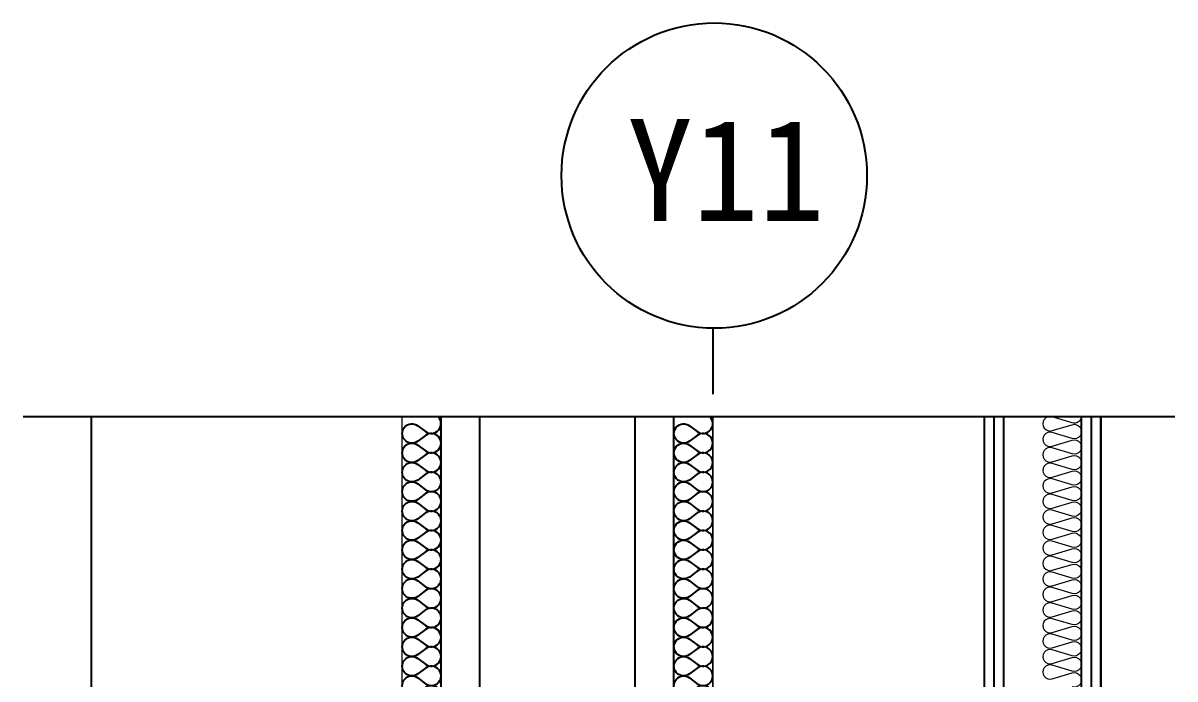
# Model space of a CAD drawing. Header units: millimetres. Extents: x 204328 to 274136, y -196910 to -178068.
# Drawn here: x 239641 to 241125, y -185458 to -184613 of the extents above; entities that cross this region are included whole.
import ezdxf
from ezdxf.enums import TextEntityAlignment as Align

# ---------------------------------------------------------------- set-up
doc = ezdxf.new("R2010")
doc.units = ezdxf.units.MM
doc.linetypes.add('CEN', pattern=[62, 60, -1, 0, -1])
doc.layers.add('3 SYM-2', color=7, linetype='Continuous')
doc.layers.add('HAT', color=8, linetype='Continuous')
for name, color, linetype, lineweight in [('A-AXIS-BUBL', 7, 'Continuous', 25), ('A-AXIS-LINE', 1, 'CEN', 15), ('A-ELEV-LIN2', 7, 'Continuous', 25), ('A-WAXM-DRYW', 4, 'Continuous', 25), ('A-WAXM-PANL', 6, 'Continuous', 20), ('A-XXXX-INSL2', 8, 'Continuous', 18), ('A-XXXX-TXT2', 3, 'Continuous', 25)]:
    doc.layers.add(name, color=color, linetype=linetype, lineweight=lineweight)
doc.styles.add('돋움체', font='')
doc.styles.get('돋움체').set_extended_font_data('DotumChe')

# ---------------------------------------------------------------- blocks, each defined once
blk = doc.blocks.new('단열재(PANEL)')
at = {"layer": 'HAT'}
blk.add_lwpolyline([(0, 0, 0.618034), (-40, 20), (-60, 5, -2), (-60, 45), (-40, 30, 2), (-40, 70), (-60, 55, -2), (-60, 95), (-40, 80, 2), (-40, 120), (-60, 105, -2), (-60, 145), (-40, 130, 2), (-40, 170), (-60, 155, -2), (-60, 195), (-40, 180, 2), (-40, 220), (-60, 205, -2), (-60, 245), (-40, 230, 2), (-40, 270), (-60, 255, -2), (-60, 295), (-40, 280, 2), (-40, 320), (-60, 305, -2), (-60, 345), (-40, 330, 2), (-40, 370), (-60, 355, -2), (-60, 395), (-40, 380, 2), (-40, 420), (-60, 405, -2), (-60, 445), (-40, 430, 2), (-40, 470), (-60, 455, -2), (-60, 495), (-40, 480, 2), (-40, 520), (-60, 505, -2), (-60, 545), (-40, 530, 2), (-40, 570), (-60, 555, -2), (-60, 595), (-40, 580, 2), (-40, 620), (-60, 605, -2), (-60, 645), (-40, 630, 2), (-40, 670), (-60, 655, -2), (-60, 695), (-40, 680, 2), (-40, 720), (-60, 705, -2), (-60, 745), (-40, 730, 2), (-40, 770), (-60, 755, -2), (-60, 795), (-40, 780, 2), (-40, 820), (-60, 805, -2), (-60, 845), (-40, 830, 0.509758), (-1.3, 841.9, 0.509758)], format="xyb", dxfattribs=at)

msp = doc.modelspace()

# ---------------------------------------------------------------- linework, layer by layer
at = {"color": 2}
msp.add_line((239641.3, -185119.9, 0), (241125, -185119.9, 0), dxfattribs=at)
for p, q in [((240179.7, -188954.2, 0), (240179.7, -185119.9, 0)), ((240179.7, -188954.2, 0), (240179.7, -185119.9, 0)), ((240229.7, -188954.2, 0), (240229.7, -185119.9, 0)), ((240429.7, -188954.2, 0), (240429.7, -185119.9, 0)), ((240479.7, -188954.2, 0), (240479.7, -185119.9, 0))]:
    msp.add_line(p, q)
at = {"layer": '3 SYM-2'}
msp.add_line((240529.7, -185006.1, 0), (240529.7, -185091.1, 0), dxfattribs=at)
at = {"layer": 'A-AXIS-BUBL', "ltscale": 0.2}
msp.add_circle((240531.6, -184809.4, 0), 196.7, dxfattribs=at)
at = {"layer": 'A-AXIS-LINE', "ltscale": 1000}
msp.add_line((240529.7, -185119.9, 0), (240529.7, -193534, 0), dxfattribs=at)
at = {"layer": 'A-ELEV-LIN2'}
for p, q in [((239729.7, -192004.2, 0), (239729.7, -185119.9, 0)), ((241029.7, -193004.2, 0), (241029.7, -185119.9, 0))]:
    msp.add_line(p, q, dxfattribs=at)
at = {"layer": 'A-WAXM-DRYW'}
for p, q in [((240879.7, -188104.2, 0), (240879.7, -185119.9, 0)), ((240892.2, -188091.7, 0), (240892.2, -185119.9, 0)), ((240904.7, -188045.5, 0), (240904.7, -185119.9, 0)), ((241004.7, -188044.2, 0), (241004.7, -185119.9, 0)), ((241017.2, -185119.9, 0), (241017.2, -188079.2, 0)), ((241029.7, -185119.9, 0), (241029.7, -188104.2, 0))]:
    msp.add_line(p, q, dxfattribs=at)
at = {"layer": 'A-WAXM-PANL'}
for p, q in [((240129.7, -188954.2, 0), (240129.7, -185119.9, 0)), ((240479.7, -189004.2, 0), (240479.7, -185119.9, 0)), ((240529.7, -189004.2, 0), (240529.7, -185119.9, 0))]:
    msp.add_line(p, q, dxfattribs=at)
at = {"layer": 'A-XXXX-INSL2', "elevation": 0}
msp.add_lwpolyline([(241004.7, -185119.9, -0.486725), (240992.6, -185128.1), (240966.8, -185120.4, 1.37259), (240966.8, -185138.1), (240992.6, -185130.4, -1.37259), (240992.6, -185148.1), (240966.8, -185140.4, 1.37259), (240966.8, -185158.1), (240992.6, -185150.4, -1.37259), (240992.6, -185168.1), (240966.8, -185160.4, 1.37259), (240966.8, -185178.1), (240992.6, -185170.4, -1.37259), (240992.6, -185188.1), (240966.8, -185180.4, 1.37259), (240966.8, -185198.1), (240992.6, -185190.4, -1.37259), (240992.6, -185208.1), (240966.8, -185200.4, 1.37259), (240966.8, -185218.1), (240992.6, -185210.4, -1.37259), (240992.6, -185228.1), (240966.8, -185220.4, 1.37259), (240966.8, -185238.1), (240992.6, -185230.4, -1.37259), (240992.6, -185248.1), (240966.8, -185240.4, 1.37259), (240966.8, -185258.1), (240992.6, -185250.4, -1.37259), (240992.6, -185268.1), (240966.8, -185260.4, 1.37259), (240966.8, -185278.1), (240992.6, -185270.4, -1.37259), (240992.6, -185288.1), (240966.8, -185280.4, 1.37259), (240966.8, -185298.1), (240992.6, -185290.4, -1.37259), (240992.6, -185308.1), (240966.8, -185300.4, 1.37259), (240966.8, -185318.1), (240992.6, -185310.4, -1.37259), (240992.6, -185328.1), (240966.8, -185320.4, 1.37259), (240966.8, -185338.1), (240992.6, -185330.4, -1.37259), (240992.6, -185348.1), (240966.8, -185340.4, 1.37259), (240966.8, -185358.1), (240992.6, -185350.4, -1.37259), (240992.6, -185368.1), (240966.8, -185360.4, 1.37259), (240966.8, -185378.1), (240992.6, -185370.4, -1.37259), (240992.6, -185388.1), (240966.8, -185380.4, 1.37259), (240966.8, -185398.1), (240992.6, -185390.4, -1.37259), (240992.6, -185408.1), (240966.8, -185400.4, 1.37259), (240966.8, -185418.1), (240992.6, -185410.4, -1.37259), (240992.6, -185428.1), (240966.8, -185420.4, 1.37259), (240966.8, -185438.1), (240992.6, -185430.4, -1.37259), (240992.6, -185448.1), (240966.8, -185440.4, 1.37259), (240966.8, -185458.1), (240992.6, -185450.4, -1.37259), (240992.6, -185468.1)], format="xyb", dxfattribs=at)
at = {"layer": 'HAT', "elevation": 0}
for points in [[(240179.7, -185404.2, 0.618034), (240159.7, -185394.2), (240149.7, -185401.7, -2), (240149.7, -185381.7), (240159.7, -185389.2, 2), (240159.7, -185369.2), (240149.7, -185376.7, -2), (240149.7, -185356.7), (240159.7, -185364.2, 2), (240159.7, -185344.2), (240149.7, -185351.7, -2), (240149.7, -185331.7), (240159.7, -185339.2, 2), (240159.7, -185319.2), (240149.7, -185326.7, -2), (240149.7, -185306.7), (240159.7, -185314.2, 2), (240159.7, -185294.2), (240149.7, -185301.7, -2), (240149.7, -185281.7), (240159.7, -185289.2, 2), (240159.7, -185269.2), (240149.7, -185276.7, -2), (240149.7, -185256.7), (240159.7, -185264.2, 2), (240159.7, -185244.2), (240149.7, -185251.7, -2), (240149.7, -185231.7), (240159.7, -185239.2, 2), (240159.7, -185219.2), (240149.7, -185226.7, -2), (240149.7, -185206.7), (240159.7, -185214.2, 2), (240159.7, -185194.2), (240149.7, -185201.7, -2), (240149.7, -185181.7), (240159.7, -185189.2, 2), (240159.7, -185169.2), (240149.7, -185176.7, -2), (240149.7, -185156.7), (240159.7, -185164.2, 2), (240159.7, -185144.2), (240149.7, -185151.7, -2), (240149.7, -185131.7), (240159.7, -185139.2, 0.959526), (240175.5, -185119.9, 0.959526)], [(240529.7, -185404.2, 0.618034), (240509.7, -185394.2), (240499.7, -185401.7, -2), (240499.7, -185381.7), (240509.7, -185389.2, 2), (240509.7, -185369.2), (240499.7, -185376.7, -2), (240499.7, -185356.7), (240509.7, -185364.2, 2), (240509.7, -185344.2), (240499.7, -185351.7, -2), (240499.7, -185331.7), (240509.7, -185339.2, 2), (240509.7, -185319.2), (240499.7, -185326.7, -2), (240499.7, -185306.7), (240509.7, -185314.2, 2), (240509.7, -185294.2), (240499.7, -185301.7, -2), (240499.7, -185281.7), (240509.7, -185289.2, 2), (240509.7, -185269.2), (240499.7, -185276.7, -2), (240499.7, -185256.7), (240509.7, -185264.2, 2), (240509.7, -185244.2), (240499.7, -185251.7, -2), (240499.7, -185231.7), (240509.7, -185239.2, 2), (240509.7, -185219.2), (240499.7, -185226.7, -2), (240499.7, -185206.7), (240509.7, -185214.2, 2), (240509.7, -185194.2), (240499.7, -185201.7, -2), (240499.7, -185181.7), (240509.7, -185189.2, 2), (240509.7, -185169.2), (240499.7, -185176.7, -2), (240499.7, -185156.7), (240509.7, -185164.2, 2), (240509.7, -185144.2), (240499.7, -185151.7, -2), (240499.7, -185131.7), (240509.7, -185139.2, 0.959526), (240525.5, -185119.9, 0.959526)]]:
    msp.add_lwpolyline(points, format="xyb", dxfattribs=at)

# ---------------------------------------------------------------- block references
at = {"xscale": 0.5, "yscale": 0.5, "zscale": 0.5}
for p in [(240179.7, -185804.2, 0), (240529.7, -185804.2, 0)]:
    msp.add_blockref('단열재(PANEL)', p, dxfattribs=at)

# ---------------------------------------------------------------- texts
at = {"layer": 'A-XXXX-TXT2', "ltscale": 0.2, "style": '돋움체'}
msp.add_text('Y11', height=131.11, dxfattribs=at).set_placement((240546.5, -184802.2, 0), align=Align.MIDDLE)

doc.saveas('drawing.dxf')
